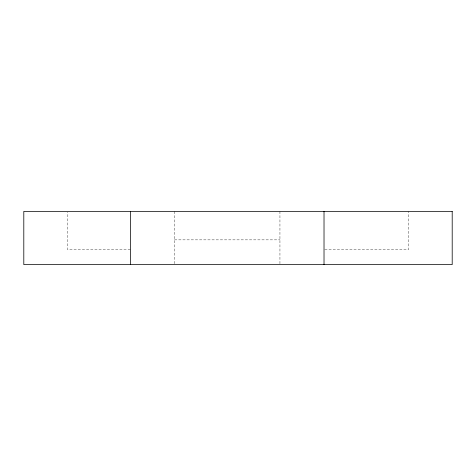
<?xml version="1.0" encoding="UTF-8"?>
<svg xmlns="http://www.w3.org/2000/svg" width="476" height="476" viewBox="0 0 476 476"><rect width="100%" height="100%" fill="white"/><g stroke="black" fill="none" stroke-linecap="round" stroke-linejoin="round"><path stroke-width="0.36" stroke-dasharray="2.38 1.78" d="M174.502 239.856L279.942 239.856M130.406 249.757L67.646 249.757L67.646 212.123M324.757 249.757L408.42 249.757L408.42 211.386M279.942 211.386L279.942 263.877M174.502 211.386L174.502 263.877"/><path stroke-width="0.71" d="M324.019 211.386L324.019 264.614M130.406 211.386L130.406 264.614M452.2 211.386L23.8 211.386L23.8 264.614L452.2 264.614L452.2 211.386"/></g></svg>
